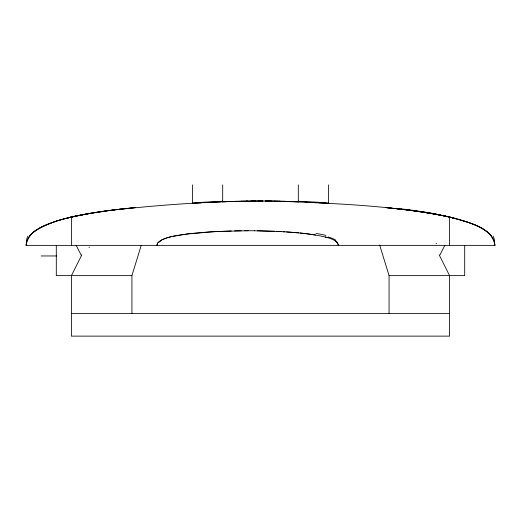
<?xml version="1.0" encoding="UTF-8"?>
<svg xmlns="http://www.w3.org/2000/svg" width="521" height="521" viewBox="0 0 521 521"><rect width="100%" height="100%" fill="white"/><g stroke="black" fill="none" stroke-linecap="round" stroke-linejoin="round"><path stroke-width="0.78" d="M456.63 218.82C471.01 223.489 492.299 227.703 494.95 245.371L26.05 245.371C27.639 230.471 44.559 225.391 56.62 221.067M26.05 245.371C27.867 231.988 41.517 226.511 52.693 222.376M131.93 313.44L131.93 275.629L141.198 245.443M444.81 245.371L439.978 254.893M81.83 254.828L71.429 275.629L71.429 336.13L449.571 336.13L449.571 275.629L439.17 254.828M157.746 242.936L156.886 245.365L157.505 243.287L159.367 241.34L162.441 239.562L166.85 237.902M29.222 236.475C30.446 234.854 31.918 233.421 33.5 232.145C55.382 217.283 82.911 214.86 108.335 210.627L113.76 209.93M160.468 240.611C167.788 236.619 176.28 235.635 184.388 234.313M53.559 222.076L57.512 220.787M56.939 220.969L61.458 219.615M57.811 220.696L59.016 220.331M167.456 237.719L170.992 236.762M59.374 220.22L63.953 218.931M61.771 219.53L62.39 219.354M63.36 219.087L65.262 218.586M64.265 218.846L65.522 218.514M65.451 218.533L66.414 218.286M66.356 218.299L68.023 217.882M68.883 217.667L67.645 217.973L68.192 217.837M67.522 218.006L68.518 217.758M68.101 217.863L75.812 216.085M68.681 217.719L69.664 217.478M69.254 217.576L71.768 216.983M69.404 217.544L70.778 217.218M69.905 217.42L90.296 213.323M70.661 217.244L76.958 215.844M72.36 216.847L74.874 216.287M75.766 216.098L79.96 215.232M173.057 236.287L189.201 233.701M76.704 215.896L86.089 214.066M77.837 215.661L78.918 215.44M79.824 215.258L82.839 214.665M81.654 214.893L82.364 214.756M83.086 214.619L88.87 213.571M83.881 214.47L85.346 214.196M86.545 213.981L87 213.897M87.925 213.734L88.394 213.656M89.338 213.493L89.814 213.408M90.192 213.343L91.748 213.082M89.957 213.382L93.031 212.868M90.778 213.245L91.26 213.161M93.22 212.842L92.237 213.004L93.754 212.757M93.715 212.757L96.704 212.288M93.624 212.776L94.321 212.659M94.718 212.601L95.206 212.522M95.024 212.548L97.212 212.21M97.075 212.229L97.447 212.171M97.14 212.223L100.761 211.676L100.364 211.734M97.72 212.132L98.703 211.982M99.055 211.93L99.459 211.871M99.218 211.904L101.308 211.598M101.041 211.637L108.668 210.582M102.285 211.454L103.054 211.35M102.526 211.422L104.832 211.096M103.816 211.239L104.324 211.168M105.086 211.064L105.587 210.992M105.522 211.005L107.131 210.784M106.922 210.816L108.316 210.627C164.265 204.297 220.624 200.468 276.951 201.119C334.736 203.496 392.997 205.372 449.786 217.114L451.095 217.42M108.922 210.549L109.938 210.412M109.136 210.523L109.859 210.425M185.763 234.124L215.316 231.558L248.172 230.718M110.413 210.354L110.888 210.295M110.576 210.334L111.357 210.237M111.826 210.171L112.295 210.113M111.995 210.152L112.757 210.054M113.22 210.002L114.679 209.82M113.435 209.976L114.874 209.794M114.594 209.833L115.05 209.774M115.499 209.722L115.949 209.67M115.584 209.709L116.483 209.605M116.287 209.624L117.368 209.501M116.834 209.559L120.892 209.09M116.984 209.546L117.674 209.462M118.02 209.422L120.898 209.09M119.003 209.305L119.85 209.208M120.683 209.116L122.103 208.954M121.497 209.025L122.298 208.934L121.588 209.012M189.852 233.623L208.159 231.988L231.272 230.933M121.81 208.986L125.704 208.563M122.826 208.875L124.773 208.66M124.232 208.719L124.858 208.654M125.314 208.608L126.069 208.524M125.502 208.589L126.596 208.472M126.017 208.53L126.701 208.459M126.544 208.472L127.541 208.367M127.222 208.407L127.775 208.348M127.365 208.387L128.492 208.27M128.27 208.296L129.39 208.179M128.876 208.231L131.155 208.003M129.82 208.133L130.725 208.042M131.018 208.016L132.171 207.899M131.754 207.944L133.122 207.807M132.731 207.846L134.066 207.716M133.597 207.762L135.44 207.586M134.516 207.671L134.88 207.638M135.232 207.605L135.603 207.566M192.581 203.392L200.911 202.91M204.258 202.721L212.77 202.278M213.48 202.246L220.552 201.914M223.118 201.796L222.688 201.816L225.287 201.705M224.616 201.738L228.472 201.581M227.885 201.601L230.406 201.516M232.333 201.445L241.985 201.165M231.982 201.458L236.71 201.308M241.431 201.184L243.919 201.119M243.795 201.132L263.027 200.95M245.847 201.08L247.781 201.047M234.593 230.855L241.236 230.751M250.888 201.008L255.609 200.963M257.973 200.95L262.701 200.943M244.557 230.725L254.626 230.757M221.555 201.51L235.596 201.51M285.638 201.51L305.078 201.51M41.179 255.961L56.502 255.961M131.93 275.629L56.301 275.629L56.301 245.371M379.614 244.903L389.07 275.629L464.699 275.629L464.699 245.371M71.429 313.44L449.571 313.44M265.065 200.956L271.291 201.015M265.391 200.963L275.153 201.08M254.365 230.757L274.762 231.311M257.459 230.796C280.552 231.532 303.997 231.878 326.563 237.355M274.841 201.08L277.205 201.132M277.081 201.119L279.569 201.184M279.015 201.165L289.018 201.458M282.877 201.262L286.732 201.38M290.594 201.516L296.384 201.738M292.248 201.568L293.115 201.601M293.981 201.634L294.417 201.653M295.283 201.686L298.312 201.816L297.882 201.796M305.019 202.122L307.162 202.226M276.456 231.389L278.142 231.467M308.412 202.285L316.429 202.708M279.829 231.552L281.516 231.65M319.015 202.851L327.833 203.353M283.203 231.741L284.889 231.845M286.596 231.956L298.5 232.9M386.295 207.651L385.384 207.566M387.096 207.729L387.904 207.807M386.432 207.664L388.119 207.827M386.094 207.632L386.667 207.69M388.516 207.866L390.815 208.1M387.8 207.801L389.955 208.009M391.577 208.179L392.476 208.27M391.167 208.133L396.546 208.7M390.392 208.055L391.623 208.179M300.239 233.063L305.436 233.623M394.319 208.459L395.309 208.563M393.166 208.341L399.802 209.058M396.338 208.674L397.595 208.81M397.406 208.791L398.773 208.941M398.741 208.941L410.346 210.321M400.831 209.175L401.541 209.253M399.542 209.025L403.345 209.462M402.648 209.383L403.729 209.507M404.921 209.65L404.127 209.559M306.009 233.688L315.563 235.017M405.839 209.761L406.543 209.846M407.246 209.937L408.21 210.054L407.663 209.983M406.953 209.898L407.415 209.956M408.568 210.1L409.363 210.197M410.261 210.315L410.802 210.38M409.031 210.158L409.662 210.237M410.704 210.367L411.531 210.477M410.47 210.341L411.72 210.504M411.857 210.517L412.372 210.588M411.375 210.458L412.222 210.569M412.743 210.634L414.228 210.836M412.104 210.549L412.906 210.66M412.176 210.562L412.534 210.608M413.283 210.705L414.286 210.842M414.56 210.881L415.81 211.051M413.85 210.784L414.937 210.933M414.723 210.901L417.725 211.318M416.155 211.096L416.689 211.168M415.634 211.025L418.526 211.428M417.497 211.285L417.901 211.344M418.356 211.409L419.014 211.5M418.174 211.383L418.63 211.448M419.125 211.513L421.574 211.871A15.637 0.488 8.6 0 1 425.025 212.405L424.622 212.34M418.428 211.415L423.977 212.236M420.343 211.695L422.564 212.021M421.554 211.871L422.674 212.04M422.896 212.073L426.953 212.705M423.345 212.145L434.403 213.975M425.904 212.542L427.129 212.737M426.888 212.698L427.676 212.822M427.441 212.783L430.509 213.291M428.138 212.9L428.633 212.978M427.995 212.874L428.549 212.965M429.643 213.148L430.32 213.258M431.258 213.421L430.183 213.239M431.232 213.415L434.123 213.923M430.893 213.356L431.453 213.454M432.326 213.603L433.01 213.727M432.847 213.695L433.492 213.812M433.374 213.786L436.005 214.261M434.071 213.916L436.155 214.294L434.709 214.027M434.911 214.066L437.692 214.58M436.657 214.385L443.592 215.746M436.123 214.287L437.842 214.606M437.399 214.522L440.212 215.062M438.252 214.685L438.649 214.763M438.513 214.737L444.367 215.915M439.835 214.991L441 215.219M440.558 215.134L441.534 215.329M442.127 215.447L452.267 217.706M442.251 215.473L443.684 215.766M443.944 215.824L447.773 216.651M445.136 216.078L446.595 216.391M444.98 216.046L445.318 216.117M445.644 216.182L449.349 217.01L448.848 216.899M448.327 216.775L448.053 216.716M449.102 216.957L452.521 217.765L451.433 217.504M450.046 217.172L449.571 217.062L449.571 245.371M451.31 217.472L451.707 217.57M452.397 217.739L452.723 217.817M452.176 217.68L453.101 217.908M452.873 217.856L453.231 217.941M452.436 217.745L452.912 217.863M453.055 217.895L453.433 217.993M453.316 217.96L456.22 218.709M453.622 218.038L454.397 218.234M454.586 218.286L455.165 218.436M449.786 217.114C464.152 221.418 481.489 224.317 491.778 236.475M455.549 218.533L456.689 218.833M325.221 236.996L327.247 237.55M457.64 219.087L459.646 219.647M460.147 219.79L462.12 220.37M327.123 237.511C331.18 238.683 337.803 240.8 338.396 245.235M463.091 220.663L465.019 221.275M465.5 221.425L468.783 222.545M469.2 222.695L473.25 224.245M473.96 224.538C483.228 228.504 494.006 234.274 494.95 245.371M335.185 240.839L336.201 241.555M337.061 242.356L338.383 245.065M81.426 255.629L76.19 245.371M389.07 275.629L389.07 313.44M328.569 184.87L328.569 203.151M298.312 184.87L298.312 201.887M222.688 184.87L222.688 201.887M192.431 184.87L192.431 203.151M71.429 217.062L71.429 245.371M192.763 203.385A30.27 0.729 -2.4 0 1 222.767 201.256M298.233 201.256A30.27 0.729 2.4 0 1 328.237 203.385M158.137 242.721A9.404 3.771 -17.7 0 1 158.879 241.985M159.237 242.063A11.097 4.8 -14.7 0 1 161.087 240.826M316 233.428A83.23 59.492 2.2 0 1 325.931 235.459M328.158 236.97A23.445 14.998 4.2 0 1 335.954 240.253M336.364 241.516A9.463 4.669 12.4 0 1 337.211 242.337M401.183 208.901A34.366 1.98 8.2 0 1 413.322 210.373M89 247.358A30.55 14.288 -4.5 0 1 89.482 247.208M436.018 243.379A30.55 19.16 -2.2 0 1 436.585 243.646M493.107 236.169A57.069 27.437 -8.6 0 1 494.292 245.417M26.708 245.417A57.069 27.437 8.6 0 1 27.893 236.169M415.563 210.738A15.239 0.449 8.6 0 1 431.74 213.213A15.239 0.449 8.6 0 1 437.184 214.489"/></g></svg>
